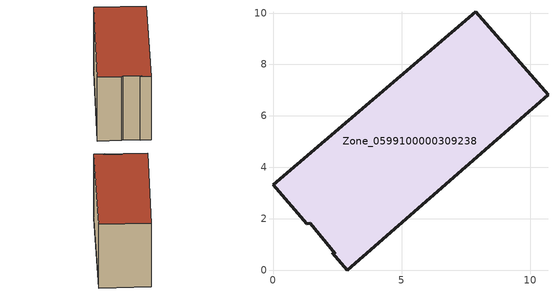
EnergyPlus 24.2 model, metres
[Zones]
Zone_0599100000309238
 floor ground (C_G): 2.29,0.69 2.43,0.65 1.45,1.82 1.32,1.8 0,3.32 7.88,10.05 10.69,6.82 2.89,0 z0
 wall outside (C_F): 2.89,0 10.69,6.82 7.88,10.05 0,3.32 1.32,1.8 1.45,1.82 2.43,0.65 2.29,0.69 2.89,0 z0:6.19
 roof outside (C_R): 2.43,0.65 2.29,0.69 2.89,0 10.69,6.82 7.88,10.05 0,3.32 1.32,1.8 1.45,1.82 z6.19
[BUILDING]
Pand.0599100000309238: North Axis=0; Terrain=City; Loads Convergence Tolerance Value=0.04; Temperature Convergence Tolerance Value=0.4; Solar Distribution=FullExterior; Maximum Number of Warmup Days=25; Minimum Number of Warmup Days=1
[Site:Location]
Rotterdam.The.Hague.AP_ZH_NLD Design_Conditions: Latitude=51.96; Longitude=4.45; Time Zone=1; Elevation=-4.5
[SITE:GROUNDTEMPERATURE:BUILDINGSURFACE]
18, 18, 18, 18, 18, 18, 18, 18, 18, 18, 18, 18
[MATERIAL] Thermal Absorptance=0.9; Solar Absorptance=0.7; Visible Absorptance=0.7
Name | Roughness | Thickness | Conductivity | Density | Specific Heat
G.TI.1946 | MediumSmooth | 0.15 | 1 | 540 | 1210
F.TI.1946 | Rough | 0.3 | 0.857143 | 1920 | 840
R.TI.1946 | MediumRough | 0.2 | 0.1 | 1500 | 1000
[CONSTRUCTION]
C_G: G.TI.1946
C_F: F.TI.1946
C_R: R.TI.1946
[ZONE]
Zone_0599100000309238: Type=1; Multiplier=1; Ceiling Height=Autocalculate; Volume=Autocalculate; Floor Area=autocalculate; Part of Total Floor Area=Yes
[ZONEINFILTRATION:DESIGNFLOWRATE]
Infil_Zone_0599100000309238: Zone or ZoneList or Space or SpaceList=Zone_0599100000309238; Schedule=AlwaysOn; Design Flow Rate Calculation Method=Flow/Area; Flow Rate per Floor Area=0.003; Constant Term Coefficient=1; Temperature Term Coefficient=0; Velocity Term Coefficient=0; Velocity Squared Term Coefficient=0
[HVACTEMPLATE:ZONE:IDEALLOADSAIRSYSTEM]
Zone_0599100000309238: Maximum Heating Supply Air Temperature=50; Minimum Cooling Supply Air Temperature=13; Maximum Heating Supply Air Humidity Ratio=0.0156; Minimum Cooling Supply Air Humidity Ratio=0.0077; Heating Limit=NoLimit; Cooling Limit=NoLimit; Dehumidification Control Type=ConstantSensibleHeatRatio; Cooling Sensible Heat Ratio=0.7; Dehumidification Setpoint=60; Humidification Control Type=None; Humidification Setpoint=30; Outdoor Air Method=None; Outdoor Air Flow Rate per Person=0.00944; Outdoor Air Flow Rate per Zone Floor Area=0; Outdoor Air Flow Rate per Zone=0; Demand Controlled Ventilation Type=None; Outdoor Air Economizer Type=NoEconomizer; Heat Recovery Type=None; Sensible Heat Recovery Effectiveness=0.7; Latent Heat Recovery Effectiveness=0.65
[ZONECONTROL:THERMOSTAT]
ThermostatControl_Zone_0599100000309238: Zone or ZoneList=Zone_0599100000309238; Control Type Schedule=DualSetpointControlType; Control 1=Thermostat_Zone_0599100000309238; Temperature Difference Between Cutout And Setpoint=0
[THERMOSTATSETPOINT:DUALSETPOINT]
Thermostat_Zone_0599100000309238: Heating Setpoint Temperature Schedule=HeatingSetpoint_Zone_0599100000309238; Cooling Setpoint Temperature Schedule=CoolingSetpoint_Zone_0599100000309238
[SCHEDULE:COMPACT]
HeatingSetpoint_Zone_0599100000309238: Through: 12/31, For: AllDays, Until: 24:00, 21
CoolingSetpoint_Zone_0599100000309238: Through: 12/31, For: AllDays, Until: 24:00, 24
DualSetpointControlType: Through: 12/31, For: AllDays, Until: 24:00, 4
AlwaysOn: Through: 12/31, For: AllDays, Until: 24:00, 1
